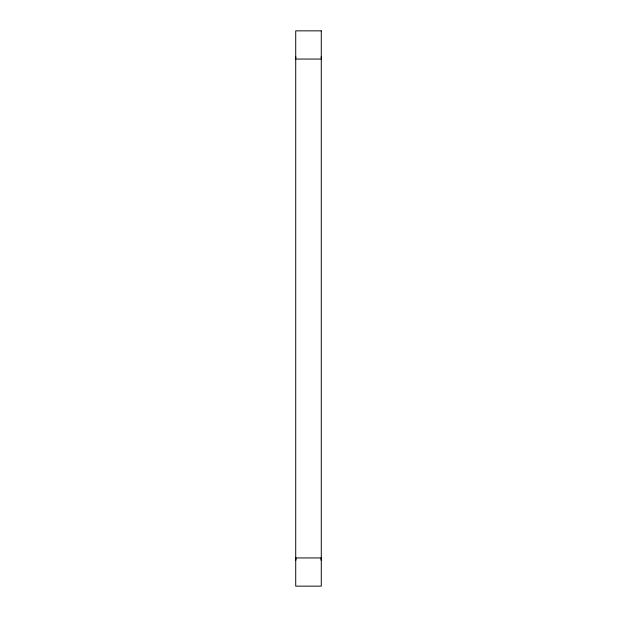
<?xml version="1.0" encoding="UTF-8"?>
<svg xmlns="http://www.w3.org/2000/svg" width="617" height="617" viewBox="0 0 617 617"><rect width="100%" height="100%" fill="white"/><g stroke="black" fill="none" stroke-linecap="round" stroke-linejoin="round"><path stroke-width="0.93" d="M321.21 557.945L321.28 560.151L321.202 559.58A2.206 2.206 0 0 1 321.28 560.151M295.72 560.151L295.798 559.58A2.206 2.206 0 0 0 295.72 560.151L295.79 557.945M295.72 59.055L321.28 59.055M295.72 557.945L321.28 557.945M321.28 56.849L321.202 57.42A2.206 2.206 0 0 0 321.28 56.849M321.28 30.85L295.72 30.85L295.72 586.15L321.28 586.15L321.28 30.85M295.798 57.42L295.72 56.849A2.206 2.206 0 0 0 295.798 57.42"/></g></svg>
